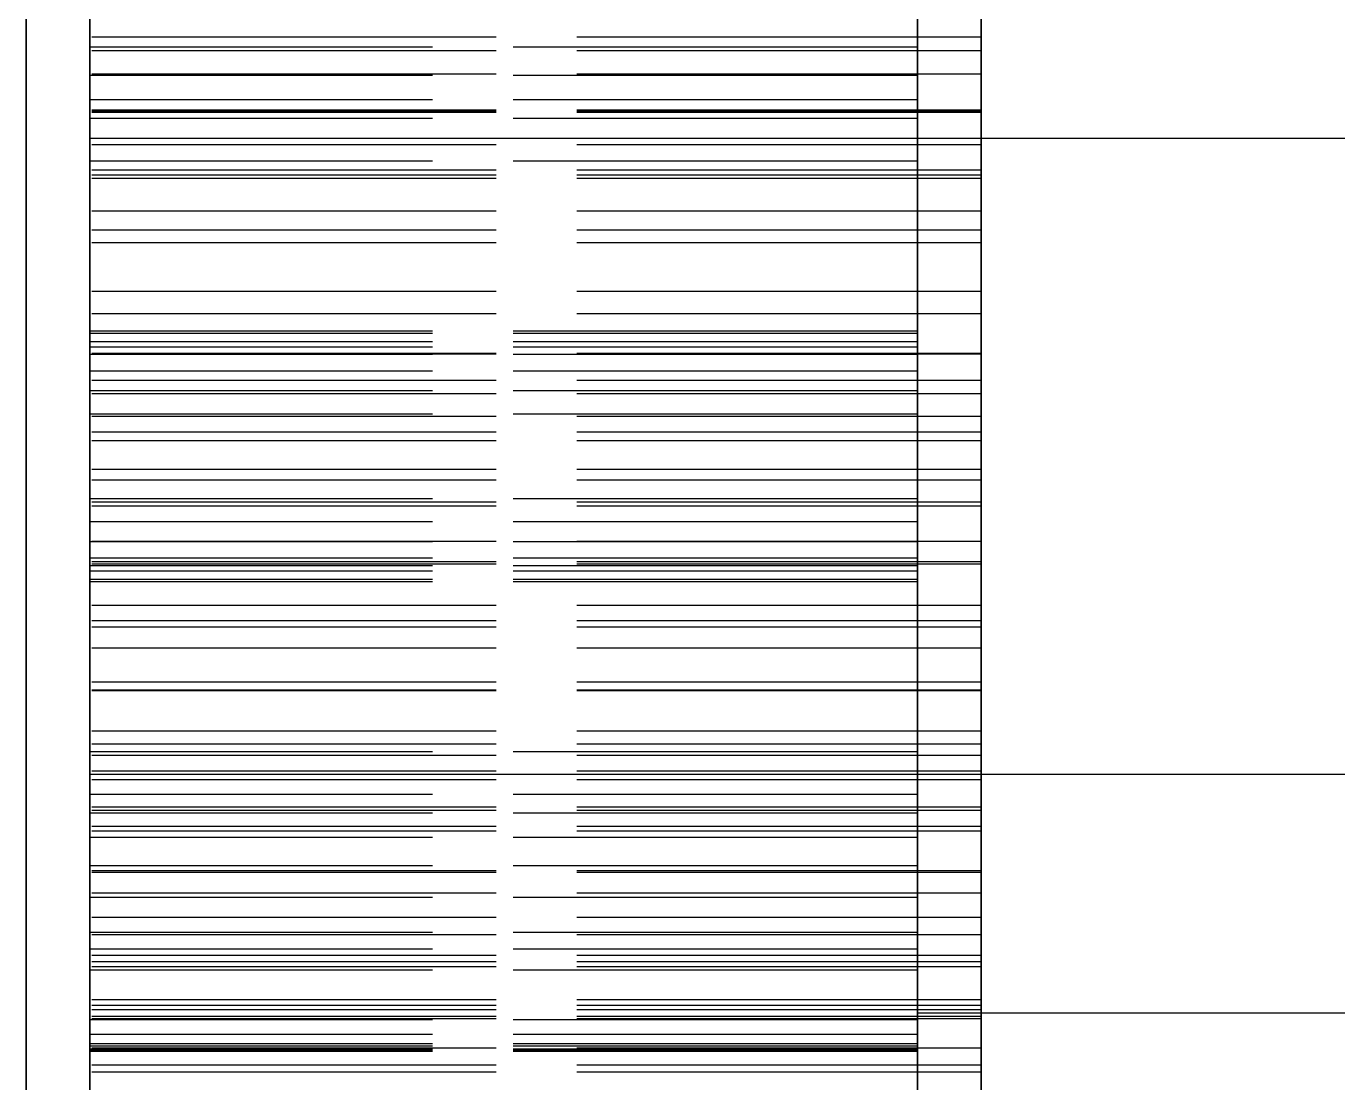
# Model space of a CAD drawing. Header units: millimetres. Extents: x -13 to 276, y -50 to 157.
# Drawn here: x 135.875 to 139.995, y -5.324 to -2.002 of the extents above; entities that cross this region are included whole.
import ezdxf

# ---------------------------------------------------------------- set-up
doc = ezdxf.new("R2010")
doc.units = ezdxf.units.MM
doc.linetypes.add('DASHED', pattern=[1.524, 1.27, -0.254])
doc.layers.add('HIDDEN', color=8, linetype='DASHED')
doc.layers.add('VISIBLE', color=7, linetype='CONTINUOUS')

msp = doc.modelspace()

# ---------------------------------------------------------------- linework, layer by layer
at = {"layer": 'HIDDEN'}
for points in [[(135.875, 6.91484), (135.875, 6.21643), (135.875, 5.51802), (135.875, 4.8196), (135.875, 4.12119), (135.875, 3.42278), (135.875, 2.72437), (135.875, 2.02595), (135.875, 1.32754), (135.875, 0.62913), (135.875, -0.06929), (135.875, -0.7677), (135.875, -1.46611), (135.875, -2.16452), (135.875, -2.86294), (135.875, -3.56135), (135.875, -4.25976), (135.875, -4.95817), (135.875, -5.65659), (135.875, -6.355)], [(135.875, 6.8831), (135.875, 6.12119), (135.875, 5.35929), (135.875, 4.59738), (135.875, 3.83548), (135.875, 3.07357), (135.875, 2.31167), (135.875, 1.54976), (135.875, 0.78786), (135.875, 0.02595), (135.875, -0.73595), (135.875, -1.49786), (135.875, -2.25976), (135.875, -3.02167), (135.875, -3.78357), (135.875, -4.54548), (135.875, -5.30738), (135.875, -6.06929), (135.875, -6.83119), (135.875, -7.5931), (135.875, -8.355)], [(135.875, 6.65492), (135.875, 5.87317), (135.875, 5.09143), (135.875, 4.30968), (135.875, 3.52794), (135.875, 2.74619), (135.875, 1.96444), (135.875, 1.1827), (135.875, 0.40095), (135.875, -0.38079), (135.875, -1.16254), (135.875, -1.94429), (135.875, -2.72603), (135.875, -3.50778), (135.875, -4.28952), (135.875, -5.07127), (135.875, -5.85302), (135.875, -6.63476), (135.875, -7.41651), (135.875, -8.19825), (135.875, -8.98)], [(138.875, 6.65492), (138.875, 5.87317), (138.875, 5.09143), (138.875, 4.30968), (138.875, 3.52794), (138.875, 2.74619), (138.875, 1.96444), (138.875, 1.1827), (138.875, 0.40095), (138.875, -0.38079), (138.875, -1.16254), (138.875, -1.94429), (138.875, -2.72603), (138.875, -3.50778), (138.875, -4.28952), (138.875, -5.07127), (138.875, -5.85302), (138.875, -6.63476), (138.875, -7.41651), (138.875, -8.19825), (138.875, -8.98)], [(135.875, -5.68833), (135.875, -5.30738), (135.875, -4.92643), (135.875, -4.54548), (135.875, -4.16452), (135.875, -3.78357), (135.875, -3.40262), (135.875, -3.02167), (135.875, -2.64071), (135.875, -2.25976), (135.875, -1.87881), (135.875, -1.49786), (135.875, -1.1169), (135.875, -0.73595), (135.875, -0.355), (135.875, 0.02595), (135.875, 0.4069), (135.875, 0.78786)], [(135.875, -6.355), (135.875, -6.00579), (135.875, -5.65659), (135.875, -5.30738), (135.875, -4.95817), (135.875, -4.60897), (135.875, -4.25976), (135.875, -3.91056), (135.875, -3.56135), (135.875, -3.21214), (135.875, -2.86294), (135.875, -2.51373), (135.875, -2.16452), (135.875, -1.81532), (135.875, -1.46611), (135.875, -1.1169), (135.875, -0.7677), (135.875, -0.41849), (135.875, -0.06929), (135.875, 0.27992), (135.875, 0.62913)], [(135.875, -1.88808), (135.875, -2.07932)], [(135.875, -2.07932), (135.875, -1.88808)], [(138.875, -1.88808), (138.875, -2.07932)], [(138.875, -2.07932), (138.875, -1.88808)], [(136.075, -2.06832), (136.075, -1.96839)], [(136.075, -1.96839), (136.075, -2.06832)], [(138.675, -2.06832), (138.675, -1.96839)], [(138.675, -1.96839), (138.675, -2.06832)], [(138.675, -3.355), (138.675, -3.32722), (138.675, -3.29944), (138.675, -3.27167), (138.675, -3.24389), (138.675, -3.21611), (138.675, -3.18833), (138.675, -3.16056), (138.675, -3.13278), (138.675, -3.105), (138.675, -3.07722), (138.675, -3.04944), (138.675, -3.02167), (138.675, -2.99389), (138.675, -2.96611), (138.675, -2.93833), (138.675, -2.91056), (138.675, -2.88278), (138.675, -2.855), (138.675, -2.82722), (138.675, -2.79944), (138.675, -2.77167), (138.675, -2.74389), (138.675, -2.71611), (138.675, -2.68833), (138.675, -2.66056), (138.675, -2.63278), (138.675, -2.605), (138.675, -2.57722), (138.675, -2.54944), (138.675, -2.52167), (138.675, -2.49389), (138.675, -2.46611), (138.675, -2.43833), (138.675, -2.41056), (138.675, -2.38278), (138.675, -2.355), (138.675, -2.32722), (138.675, -2.29944), (138.675, -2.27167), (138.675, -2.24389), (138.675, -2.21611), (138.675, -2.18833), (138.675, -2.16056), (138.675, -2.13278), (138.675, -2.105), (138.675, -2.07722), (138.675, -2.04944), (138.675, -2.02167), (138.675, -1.99389)], [(138.675, -1.99389), (138.675, -2.04944), (138.675, -2.105), (138.675, -2.16056), (138.675, -2.21611), (138.675, -2.27167), (138.675, -2.32722), (138.675, -2.38278), (138.675, -2.43833), (138.675, -2.49389), (138.675, -2.54944), (138.675, -2.605), (138.675, -2.66056), (138.675, -2.71611), (138.675, -2.77167), (138.675, -2.82722), (138.675, -2.88278), (138.675, -2.93833), (138.675, -2.99389), (138.675, -3.04944), (138.675, -3.105), (138.675, -3.16056), (138.675, -3.21611), (138.675, -3.27167), (138.675, -3.32722), (138.675, -3.38278), (138.675, -3.43833), (138.675, -3.49389), (138.675, -3.54944), (138.675, -3.605), (138.675, -3.66056), (138.675, -3.71611), (138.675, -3.77167), (138.675, -3.82722), (138.675, -3.88278), (138.675, -3.93833), (138.675, -3.99389), (138.675, -4.04944), (138.675, -4.105), (138.675, -4.16056), (138.675, -4.21611), (138.675, -4.27167), (138.675, -4.32722), (138.675, -4.38278), (138.675, -4.43833), (138.675, -4.49389), (138.675, -4.54944), (138.675, -4.605), (138.675, -4.66056), (138.675, -4.71611), (138.675, -4.77167), (138.675, -4.82722), (138.675, -4.88278), (138.675, -4.93833), (138.675, -4.99389), (138.675, -5.04944), (138.675, -5.105)], [(135.875, -2.15303), (135.875, -2.03635)], [(135.875, -2.03635), (135.875, -2.26896)], [(135.875, -2.26896), (135.875, -2.03635)], [(135.875, -2.03635), (135.875, -2.15303)], [(138.875, -2.03635), (135.875, -2.03635)], [(138.875, -2.03635), (135.875, -2.03635)], [(138.875, -2.15303), (138.875, -2.03635)], [(138.875, -2.03635), (138.875, -2.26896)], [(138.875, -2.26896), (138.875, -2.03635)], [(138.875, -2.03635), (138.875, -2.15303)], [(135.875, -2.07932), (135.875, -2.27357)], [(135.875, -2.27357), (135.875, -2.07932)], [(138.875, -2.07932), (135.875, -2.07932)], [(138.875, -2.07932), (135.875, -2.07932)], [(136.075, -2.15751), (136.075, -2.06832)], [(136.075, -2.06832), (136.075, -2.15751)], [(138.675, -2.06832), (136.075, -2.06832)], [(138.675, -2.06832), (136.075, -2.06832)], [(138.675, -2.15751), (138.675, -2.06832)], [(138.675, -2.06832), (138.675, -2.15751)], [(138.875, -2.07932), (138.875, -2.27357)], [(138.875, -2.27357), (138.875, -2.07932)], [(135.875, -2.26599), (135.875, -2.15303)], [(135.875, -2.15303), (135.875, -2.26599)], [(138.875, -2.15303), (135.875, -2.15303)], [(138.875, -2.15303), (135.875, -2.15303)], [(136.075, -2.23415), (136.075, -2.15751)], [(136.075, -2.15751), (136.075, -2.23415)], [(138.675, -2.15751), (136.075, -2.15751)], [(138.675, -2.15751), (136.075, -2.15751)], [(138.675, -2.23415), (138.675, -2.15751)], [(138.675, -2.15751), (138.675, -2.23415)], [(138.875, -2.26599), (138.875, -2.15303)], [(138.875, -2.15303), (138.875, -2.26599)], [(135.875, -2.37543), (135.875, -2.26599)], [(135.875, -2.26599), (135.875, -2.37543)], [(138.875, -2.26599), (135.875, -2.26599)], [(138.875, -2.26599), (135.875, -2.26599)], [(136.075, -2.29286), (136.075, -2.23415)], [(136.075, -2.23415), (136.075, -2.29286)], [(138.675, -2.23415), (136.075, -2.23415)], [(138.675, -2.23415), (136.075, -2.23415)], [(138.675, -2.29286), (138.675, -2.23415)], [(138.675, -2.23415), (138.675, -2.29286)], [(138.875, -2.37543), (138.875, -2.26599)], [(138.875, -2.26599), (138.875, -2.37543)], [(135.875, -2.26896), (135.875, -2.4547)], [(135.875, -2.4547), (135.875, -2.26896)], [(138.875, -2.26896), (135.875, -2.26896)], [(138.875, -2.26896), (135.875, -2.26896)], [(135.875, -2.27357), (135.875, -2.47069)], [(135.875, -2.47069), (135.875, -2.27357)], [(138.875, -2.27357), (135.875, -2.27357)], [(138.875, -2.27357), (135.875, -2.27357)], [(136.075, -2.42654), (136.075, -2.29286)], [(136.075, -2.29286), (136.075, -2.42654)], [(138.675, -2.29286), (136.075, -2.29286)], [(138.675, -2.29286), (136.075, -2.29286)], [(138.675, -2.42654), (138.675, -2.29286)], [(138.675, -2.29286), (138.675, -2.42654)], [(138.875, -2.26896), (138.875, -2.4547)], [(138.875, -2.4547), (138.875, -2.26896)], [(138.875, -2.27357), (138.875, -2.47069)], [(138.875, -2.47069), (138.875, -2.27357)], [(135.875, -2.48148), (135.875, -2.37543)], [(135.875, -2.37543), (135.875, -2.48148)], [(138.875, -2.37543), (135.875, -2.37543)], [(138.875, -2.37543), (135.875, -2.37543)], [(136.075, -3.355), (136.075, -3.33913), (136.075, -3.32325), (136.075, -3.30738), (136.075, -3.29151), (136.075, -3.27563), (136.075, -3.25976), (136.075, -3.24389), (136.075, -3.22802), (136.075, -3.21214), (136.075, -3.19627), (136.075, -3.1804), (136.075, -3.16452), (136.075, -3.14865), (136.075, -3.13278), (136.075, -3.1169), (136.075, -3.10103), (136.075, -3.08516), (136.075, -3.06929), (136.075, -3.05341), (136.075, -3.03754), (136.075, -3.02167), (136.075, -3.00579), (136.075, -2.98992), (136.075, -2.97405), (136.075, -2.95817), (136.075, -2.9423), (136.075, -2.92643), (136.075, -2.91056), (136.075, -2.89468), (136.075, -2.87881), (136.075, -2.86294), (136.075, -2.84706), (136.075, -2.83119), (136.075, -2.81532), (136.075, -2.79944), (136.075, -2.78357), (136.075, -2.7677), (136.075, -2.75183), (136.075, -2.73595), (136.075, -2.72008), (136.075, -2.70421), (136.075, -2.68833), (136.075, -2.67246), (136.075, -2.65659), (136.075, -2.64071), (136.075, -2.62484), (136.075, -2.60897), (136.075, -2.5931), (136.075, -2.57722), (136.075, -2.56135), (136.075, -2.54548), (136.075, -2.5296), (136.075, -2.51373), (136.075, -2.49786), (136.075, -2.48198), (136.075, -2.46611), (136.075, -2.45024), (136.075, -2.43437), (136.075, -2.41849), (136.075, -2.40262), (136.075, -2.38675), (136.075, -2.37087), (136.075, -2.355)], [(136.075, -2.355), (136.075, -2.38675), (136.075, -2.41849), (136.075, -2.45024), (136.075, -2.48198), (136.075, -2.51373), (136.075, -2.54548), (136.075, -2.57722), (136.075, -2.60897), (136.075, -2.64071), (136.075, -2.67246), (136.075, -2.70421), (136.075, -2.73595), (136.075, -2.7677), (136.075, -2.79944), (136.075, -2.83119), (136.075, -2.86294), (136.075, -2.89468), (136.075, -2.92643), (136.075, -2.95817), (136.075, -2.98992), (136.075, -3.02167), (136.075, -3.05341), (136.075, -3.08516), (136.075, -3.1169), (136.075, -3.14865), (136.075, -3.1804), (136.075, -3.21214), (136.075, -3.24389), (136.075, -3.27563), (136.075, -3.30738), (136.075, -3.33913), (136.075, -3.37087), (136.075, -3.40262), (136.075, -3.43437), (136.075, -3.46611), (136.075, -3.49786), (136.075, -3.5296), (136.075, -3.56135), (136.075, -3.5931), (136.075, -3.62484), (136.075, -3.65659), (136.075, -3.68833), (136.075, -3.72008), (136.075, -3.75183), (136.075, -3.78357), (136.075, -3.81532), (136.075, -3.84706), (136.075, -3.87881), (136.075, -3.91056), (136.075, -3.9423), (136.075, -3.97405), (136.075, -4.00579), (136.075, -4.03754), (136.075, -4.06929), (136.075, -4.10103), (136.075, -4.13278), (136.075, -4.16452), (136.075, -4.19627), (136.075, -4.22802), (136.075, -4.25976), (136.075, -4.29151), (136.075, -4.32325), (136.075, -4.355)], [(136.075, -3.355), (136.075, -3.33913), (136.075, -3.32325), (136.075, -3.30738), (136.075, -3.29151), (136.075, -3.27563), (136.075, -3.25976), (136.075, -3.24389), (136.075, -3.22802), (136.075, -3.21214), (136.075, -3.19627), (136.075, -3.1804), (136.075, -3.16452), (136.075, -3.14865), (136.075, -3.13278), (136.075, -3.1169), (136.075, -3.10103), (136.075, -3.08516), (136.075, -3.06929), (136.075, -3.05341), (136.075, -3.03754), (136.075, -3.02167), (136.075, -3.00579), (136.075, -2.98992), (136.075, -2.97405), (136.075, -2.95817), (136.075, -2.9423), (136.075, -2.92643), (136.075, -2.91056), (136.075, -2.89468), (136.075, -2.87881), (136.075, -2.86294), (136.075, -2.84706), (136.075, -2.83119), (136.075, -2.81532), (136.075, -2.79944), (136.075, -2.78357), (136.075, -2.7677), (136.075, -2.75183), (136.075, -2.73595), (136.075, -2.72008), (136.075, -2.70421), (136.075, -2.68833), (136.075, -2.67246), (136.075, -2.65659), (136.075, -2.64071), (136.075, -2.62484), (136.075, -2.60897), (136.075, -2.5931), (136.075, -2.57722), (136.075, -2.56135), (136.075, -2.54548), (136.075, -2.5296), (136.075, -2.51373), (136.075, -2.49786), (136.075, -2.48198), (136.075, -2.46611), (136.075, -2.45024), (136.075, -2.43437), (136.075, -2.41849), (136.075, -2.40262), (136.075, -2.38675), (136.075, -2.37087), (136.075, -2.355)], [(136.075, -2.355), (136.075, -2.38675), (136.075, -2.41849), (136.075, -2.45024), (136.075, -2.48198), (136.075, -2.51373), (136.075, -2.54548), (136.075, -2.57722), (136.075, -2.60897), (136.075, -2.64071), (136.075, -2.67246), (136.075, -2.70421), (136.075, -2.73595), (136.075, -2.7677), (136.075, -2.79944), (136.075, -2.83119), (136.075, -2.86294), (136.075, -2.89468), (136.075, -2.92643), (136.075, -2.95817), (136.075, -2.98992), (136.075, -3.02167), (136.075, -3.05341), (136.075, -3.08516), (136.075, -3.1169), (136.075, -3.14865), (136.075, -3.1804), (136.075, -3.21214), (136.075, -3.24389), (136.075, -3.27563), (136.075, -3.30738), (136.075, -3.33913), (136.075, -3.37087), (136.075, -3.40262), (136.075, -3.43437), (136.075, -3.46611), (136.075, -3.49786), (136.075, -3.5296), (136.075, -3.56135), (136.075, -3.5931), (136.075, -3.62484), (136.075, -3.65659), (136.075, -3.68833), (136.075, -3.72008), (136.075, -3.75183), (136.075, -3.78357), (136.075, -3.81532), (136.075, -3.84706), (136.075, -3.87881), (136.075, -3.91056), (136.075, -3.9423), (136.075, -3.97405), (136.075, -4.00579), (136.075, -4.03754), (136.075, -4.06929), (136.075, -4.10103), (136.075, -4.13278), (136.075, -4.16452), (136.075, -4.19627), (136.075, -4.22802), (136.075, -4.25976), (136.075, -4.29151), (136.075, -4.32325), (136.075, -4.355)], [(140.275, -2.355), (136.075, -2.355)], [(142.575, -2.355), (136.075, -2.355)], [(138.875, -2.48148), (138.875, -2.37543)], [(138.875, -2.37543), (138.875, -2.48148)], [(136.075, -3.01094), (136.075, -2.42654)], [(136.075, -2.42654), (136.075, -3.01094)], [(138.675, -2.42654), (136.075, -2.42654)], [(138.675, -2.42654), (136.075, -2.42654)], [(138.675, -3.01094), (138.675, -2.42654)], [(138.675, -2.42654), (138.675, -3.01094)], [(135.875, -2.4547), (135.875, -2.64378)], [(135.875, -2.64378), (135.875, -2.4547)], [(138.875, -2.4547), (135.875, -2.4547)], [(138.875, -2.4547), (135.875, -2.4547)], [(135.875, -2.47069), (135.875, -2.68378)], [(135.875, -2.68378), (135.875, -2.47069)], [(138.875, -2.47069), (135.875, -2.47069)], [(138.875, -2.47069), (135.875, -2.47069)], [(138.875, -2.4547), (138.875, -2.64378)], [(138.875, -2.64378), (138.875, -2.4547)], [(138.875, -2.47069), (138.875, -2.68378)], [(138.875, -2.68378), (138.875, -2.47069)], [(135.875, -2.58424), (135.875, -2.48148)], [(135.875, -2.48148), (135.875, -2.58424)], [(138.875, -2.48148), (135.875, -2.48148)], [(138.875, -2.48148), (135.875, -2.48148)], [(138.875, -2.58424), (138.875, -2.48148)], [(138.875, -2.48148), (138.875, -2.58424)], [(135.875, -2.68378), (135.875, -2.58424)], [(135.875, -2.58424), (135.875, -2.68378)], [(138.875, -2.58424), (135.875, -2.58424)], [(138.875, -2.58424), (135.875, -2.58424)], [(138.875, -2.68378), (138.875, -2.58424)], [(138.875, -2.58424), (138.875, -2.68378)], [(135.875, -2.64378), (135.875, -2.83596)], [(135.875, -2.83596), (135.875, -2.64378)], [(138.875, -2.64378), (135.875, -2.64378)], [(138.875, -2.64378), (135.875, -2.64378)], [(138.875, -2.64378), (138.875, -2.83596)], [(138.875, -2.83596), (138.875, -2.64378)], [(138.875, -2.68378), (135.875, -2.68378)], [(138.875, -2.68378), (135.875, -2.68378)], [(135.875, -2.83596), (135.875, -3.03102)], [(135.875, -3.03102), (135.875, -2.83596)], [(138.875, -2.83596), (135.875, -2.83596)], [(138.875, -2.83596), (135.875, -2.83596)], [(138.875, -2.83596), (138.875, -3.03102)], [(138.875, -3.03102), (138.875, -2.83596)], [(135.875, -3.03382), (135.875, -2.90645)], [(135.875, -2.90645), (135.875, -3.11616)], [(135.875, -3.11616), (135.875, -2.90645)], [(135.875, -2.90645), (135.875, -3.03382)], [(138.875, -2.90645), (135.875, -2.90645)], [(138.875, -2.90645), (135.875, -2.90645)], [(138.875, -3.03382), (138.875, -2.90645)], [(138.875, -2.90645), (138.875, -3.11616)], [(138.875, -3.11616), (138.875, -2.90645)], [(138.875, -2.90645), (138.875, -3.03382)], [(136.075, -2.9687), (136.075, -2.9614)], [(136.075, -2.9614), (136.075, -3.01094)], [(136.075, -2.9614), (136.075, -2.9687)], [(136.075, -3.01094), (136.075, -2.9614)], [(138.675, -2.9614), (136.075, -2.9614)], [(138.675, -2.9614), (136.075, -2.9614)], [(138.675, -2.9687), (138.675, -2.9614)], [(138.675, -2.9614), (138.675, -3.01094)], [(138.675, -2.9614), (138.675, -2.9687)], [(138.675, -3.01094), (138.675, -2.9614)], [(136.075, -2.99498), (136.075, -2.9687)], [(136.075, -2.9687), (136.075, -2.99498)], [(138.675, -2.9687), (136.075, -2.9687)], [(138.675, -2.9687), (136.075, -2.9687)], [(136.075, -3.03481), (136.075, -2.99498)], [(136.075, -2.99498), (136.075, -3.03481)], [(138.675, -2.99498), (136.075, -2.99498)], [(138.675, -2.99498), (136.075, -2.99498)], [(138.675, -2.99498), (138.675, -2.9687)], [(138.675, -2.9687), (138.675, -2.99498)], [(138.675, -3.03481), (138.675, -2.99498)], [(138.675, -2.99498), (138.675, -3.03481)], [(135.875, -3.03102), (135.875, -3.22881)], [(135.875, -3.22881), (135.875, -3.03102)], [(138.875, -3.03102), (135.875, -3.03102)], [(138.875, -3.03102), (135.875, -3.03102)], [(135.875, -3.15782), (135.875, -3.03382)], [(135.875, -3.03382), (135.875, -3.15782)], [(138.875, -3.03382), (135.875, -3.03382)], [(138.875, -3.03382), (135.875, -3.03382)], [(138.675, -3.01094), (136.075, -3.01094)], [(138.675, -3.01094), (136.075, -3.01094)], [(136.075, -3.08648), (136.075, -3.03481)], [(136.075, -3.03481), (136.075, -3.08648)], [(138.675, -3.03481), (136.075, -3.03481)], [(138.675, -3.03481), (136.075, -3.03481)], [(138.675, -3.08648), (138.675, -3.03481)], [(138.675, -3.03481), (138.675, -3.08648)], [(138.875, -3.03102), (138.875, -3.22881)], [(138.875, -3.22881), (138.875, -3.03102)], [(138.875, -3.15782), (138.875, -3.03382)], [(138.875, -3.03382), (138.875, -3.15782)], [(136.075, -3.1491), (136.075, -3.08648)], [(136.075, -3.08648), (136.075, -3.1491)], [(138.675, -3.08648), (136.075, -3.08648)], [(138.675, -3.08648), (136.075, -3.08648)], [(138.675, -3.1491), (138.675, -3.08648)], [(138.675, -3.08648), (138.675, -3.1491)], [(135.875, -3.11616), (135.875, -3.3058)], [(135.875, -3.3058), (135.875, -3.11616)], [(138.875, -3.11616), (135.875, -3.11616)], [(138.875, -3.11616), (135.875, -3.11616)], [(138.875, -3.11616), (138.875, -3.3058)], [(138.875, -3.3058), (138.875, -3.11616)], [(135.875, -3.27861), (135.875, -3.15782)], [(135.875, -3.15782), (135.875, -3.27861)], [(138.875, -3.15782), (135.875, -3.15782)], [(138.875, -3.15782), (135.875, -3.15782)], [(136.075, -3.2221), (136.075, -3.1491)], [(136.075, -3.1491), (136.075, -3.2221)], [(138.675, -3.1491), (136.075, -3.1491)], [(138.675, -3.1491), (136.075, -3.1491)], [(138.675, -3.2221), (138.675, -3.1491)], [(138.675, -3.1491), (138.675, -3.2221)], [(138.875, -3.27861), (138.875, -3.15782)], [(138.875, -3.15782), (138.875, -3.27861)], [(135.875, -3.22881), (135.875, -3.42918)], [(135.875, -3.42918), (135.875, -3.22881)], [(138.875, -3.22881), (135.875, -3.22881)], [(138.875, -3.22881), (135.875, -3.22881)], [(136.075, -3.4879), (136.075, -3.2221)], [(136.075, -3.2221), (136.075, -3.4879)], [(138.675, -3.2221), (136.075, -3.2221)], [(138.675, -3.2221), (136.075, -3.2221)], [(138.675, -3.4879), (138.675, -3.2221)], [(138.675, -3.2221), (138.675, -3.4879)], [(138.875, -3.22881), (138.875, -3.42918)], [(138.875, -3.42918), (138.875, -3.22881)], [(135.875, -3.3963), (135.875, -3.27861)], [(135.875, -3.27861), (135.875, -3.3963)], [(138.875, -3.27861), (135.875, -3.27861)], [(138.875, -3.27861), (135.875, -3.27861)], [(138.875, -3.3963), (138.875, -3.27861)], [(138.875, -3.27861), (138.875, -3.3963)], [(135.875, -3.3058), (135.875, -3.49842)], [(135.875, -3.49842), (135.875, -3.3058)], [(138.875, -3.3058), (135.875, -3.3058)], [(138.875, -3.3058), (135.875, -3.3058)], [(138.875, -3.3058), (138.875, -3.49842)], [(138.875, -3.49842), (138.875, -3.3058)], [(136.075, -4.355), (136.075, -4.33913), (136.075, -4.32325), (136.075, -4.30738), (136.075, -4.29151), (136.075, -4.27563), (136.075, -4.25976), (136.075, -4.24389), (136.075, -4.22802), (136.075, -4.21214), (136.075, -4.19627), (136.075, -4.1804), (136.075, -4.16452), (136.075, -4.14865), (136.075, -4.13278), (136.075, -4.1169), (136.075, -4.10103), (136.075, -4.08516), (136.075, -4.06929), (136.075, -4.05341), (136.075, -4.03754), (136.075, -4.02167), (136.075, -4.00579), (136.075, -3.98992), (136.075, -3.97405), (136.075, -3.95817), (136.075, -3.9423), (136.075, -3.92643), (136.075, -3.91056), (136.075, -3.89468), (136.075, -3.87881), (136.075, -3.86294), (136.075, -3.84706), (136.075, -3.83119), (136.075, -3.81532), (136.075, -3.79944), (136.075, -3.78357), (136.075, -3.7677), (136.075, -3.75183), (136.075, -3.73595), (136.075, -3.72008), (136.075, -3.70421), (136.075, -3.68833), (136.075, -3.67246), (136.075, -3.65659), (136.075, -3.64071), (136.075, -3.62484), (136.075, -3.60897), (136.075, -3.5931), (136.075, -3.57722), (136.075, -3.56135), (136.075, -3.54548), (136.075, -3.5296), (136.075, -3.51373), (136.075, -3.49786), (136.075, -3.48198), (136.075, -3.46611), (136.075, -3.45024), (136.075, -3.43437), (136.075, -3.41849), (136.075, -3.40262), (136.075, -3.38675), (136.075, -3.37087), (136.075, -3.355)], [(136.075, -4.355), (136.075, -4.33913), (136.075, -4.32325), (136.075, -4.30738), (136.075, -4.29151), (136.075, -4.27563), (136.075, -4.25976), (136.075, -4.24389), (136.075, -4.22802), (136.075, -4.21214), (136.075, -4.19627), (136.075, -4.1804), (136.075, -4.16452), (136.075, -4.14865), (136.075, -4.13278), (136.075, -4.1169), (136.075, -4.10103), (136.075, -4.08516), (136.075, -4.06929), (136.075, -4.05341), (136.075, -4.03754), (136.075, -4.02167), (136.075, -4.00579), (136.075, -3.98992), (136.075, -3.97405), (136.075, -3.95817), (136.075, -3.9423), (136.075, -3.92643), (136.075, -3.91056), (136.075, -3.89468), (136.075, -3.87881), (136.075, -3.86294), (136.075, -3.84706), (136.075, -3.83119), (136.075, -3.81532), (136.075, -3.79944), (136.075, -3.78357), (136.075, -3.7677), (136.075, -3.75183), (136.075, -3.73595), (136.075, -3.72008), (136.075, -3.70421), (136.075, -3.68833), (136.075, -3.67246), (136.075, -3.65659), (136.075, -3.64071), (136.075, -3.62484), (136.075, -3.60897), (136.075, -3.5931), (136.075, -3.57722), (136.075, -3.56135), (136.075, -3.54548), (136.075, -3.5296), (136.075, -3.51373), (136.075, -3.49786), (136.075, -3.48198), (136.075, -3.46611), (136.075, -3.45024), (136.075, -3.43437), (136.075, -3.41849), (136.075, -3.40262), (136.075, -3.38675), (136.075, -3.37087), (136.075, -3.355)], [(138.675, -5.105), (138.675, -5.07722), (138.675, -5.04944), (138.675, -5.02167), (138.675, -4.99389), (138.675, -4.96611), (138.675, -4.93833), (138.675, -4.91056), (138.675, -4.88278), (138.675, -4.855), (138.675, -4.82722), (138.675, -4.79944), (138.675, -4.77167), (138.675, -4.74389), (138.675, -4.71611), (138.675, -4.68833), (138.675, -4.66056), (138.675, -4.63278), (138.675, -4.605), (138.675, -4.57722), (138.675, -4.54944), (138.675, -4.52167), (138.675, -4.49389), (138.675, -4.46611), (138.675, -4.43833), (138.675, -4.41056), (138.675, -4.38278), (138.675, -4.355), (138.675, -4.32722), (138.675, -4.29944), (138.675, -4.27167), (138.675, -4.24389), (138.675, -4.21611), (138.675, -4.18833), (138.675, -4.16056), (138.675, -4.13278), (138.675, -4.105), (138.675, -4.07722), (138.675, -4.04944), (138.675, -4.02167), (138.675, -3.99389), (138.675, -3.96611), (138.675, -3.93833), (138.675, -3.91056), (138.675, -3.88278), (138.675, -3.855), (138.675, -3.82722), (138.675, -3.79944), (138.675, -3.77167), (138.675, -3.74389), (138.675, -3.71611), (138.675, -3.68833), (138.675, -3.66056), (138.675, -3.63278), (138.675, -3.605), (138.675, -3.57722), (138.675, -3.54944), (138.675, -3.52167), (138.675, -3.49389), (138.675, -3.46611), (138.675, -3.43833), (138.675, -3.41056), (138.675, -3.38278), (138.675, -3.355)], [(135.875, -3.51098), (135.875, -3.3963)], [(135.875, -3.3963), (135.875, -3.51098)], [(138.875, -3.3963), (135.875, -3.3963)], [(138.875, -3.3963), (135.875, -3.3963)], [(138.875, -3.51098), (138.875, -3.3963)], [(138.875, -3.3963), (138.875, -3.51098)], [(135.875, -3.42918), (135.875, -3.62273)], [(135.875, -3.62273), (135.875, -3.42918)], [(138.875, -3.42918), (135.875, -3.42918)], [(138.875, -3.42918), (135.875, -3.42918)], [(138.875, -3.42918), (138.875, -3.62273)], [(138.875, -3.62273), (138.875, -3.42918)], [(135.875, -3.49842), (135.875, -3.6938)], [(135.875, -3.6938), (135.875, -3.49842)], [(138.875, -3.49842), (135.875, -3.49842)], [(138.875, -3.49842), (135.875, -3.49842)], [(136.075, -3.5609), (136.075, -3.4879)], [(136.075, -3.4879), (136.075, -3.5609)], [(138.675, -3.4879), (136.075, -3.4879)], [(138.675, -3.4879), (136.075, -3.4879)], [(138.675, -3.5609), (138.675, -3.4879)], [(138.675, -3.4879), (138.675, -3.5609)], [(138.875, -3.49842), (138.875, -3.6938)], [(138.875, -3.6938), (138.875, -3.49842)], [(135.875, -3.62273), (135.875, -3.51098)], [(135.875, -3.51098), (135.875, -3.62273)], [(138.875, -3.51098), (135.875, -3.51098)], [(138.875, -3.51098), (135.875, -3.51098)], [(138.875, -3.62273), (138.875, -3.51098)], [(138.875, -3.51098), (138.875, -3.62273)], [(136.075, -3.62352), (136.075, -3.5609)], [(136.075, -3.5609), (136.075, -3.62352)], [(138.675, -3.5609), (136.075, -3.5609)], [(138.675, -3.5609), (136.075, -3.5609)], [(138.675, -3.62352), (138.675, -3.5609)], [(138.675, -3.5609), (138.675, -3.62352)], [(138.875, -3.62273), (135.875, -3.62273)], [(138.875, -3.62273), (135.875, -3.62273)], [(136.075, -3.67519), (136.075, -3.62352)], [(136.075, -3.62352), (136.075, -3.67519)], [(138.675, -3.62352), (136.075, -3.62352)], [(138.675, -3.62352), (136.075, -3.62352)], [(138.675, -3.67519), (138.675, -3.62352)], [(138.675, -3.62352), (138.675, -3.67519)], [(135.875, -3.82361), (135.875, -3.68617)], [(135.875, -3.68617), (135.875, -3.87195)], [(135.875, -3.87195), (135.875, -3.68617)], [(135.875, -3.68617), (135.875, -3.82361)], [(138.875, -3.68617), (135.875, -3.68617)], [(138.875, -3.68617), (135.875, -3.68617)], [(135.875, -3.6938), (135.875, -3.89174)], [(135.875, -3.89174), (135.875, -3.6938)], [(138.875, -3.6938), (135.875, -3.6938)], [(138.875, -3.6938), (135.875, -3.6938)], [(136.075, -3.71502), (136.075, -3.67519)], [(136.075, -3.67519), (136.075, -3.71502)], [(138.675, -3.67519), (136.075, -3.67519)], [(138.675, -3.67519), (136.075, -3.67519)], [(138.675, -3.69906), (136.075, -3.69906)], [(136.075, -3.69906), (136.075, -3.7486)], [(136.075, -4.28346), (136.075, -3.69906)], [(136.075, -3.69906), (136.075, -4.28346)], [(136.075, -3.7486), (136.075, -3.69906)], [(138.675, -3.69906), (136.075, -3.69906)], [(138.675, -3.71502), (138.675, -3.67519)], [(138.675, -3.67519), (138.675, -3.71502)], [(138.675, -3.69906), (138.675, -3.7486)], [(138.675, -4.28346), (138.675, -3.69906)], [(138.675, -3.69906), (138.675, -4.28346)], [(138.675, -3.7486), (138.675, -3.69906)], [(138.875, -3.82361), (138.875, -3.68617)], [(138.875, -3.68617), (138.875, -3.87195)], [(138.875, -3.87195), (138.875, -3.68617)], [(138.875, -3.68617), (138.875, -3.82361)], [(138.875, -3.6938), (138.875, -3.89174)], [(138.875, -3.89174), (138.875, -3.6938)], [(136.075, -3.7413), (136.075, -3.71502)], [(136.075, -3.71502), (136.075, -3.7413)], [(138.675, -3.71502), (136.075, -3.71502)], [(138.675, -3.71502), (136.075, -3.71502)], [(138.675, -3.7413), (136.075, -3.7413)], [(136.075, -3.7486), (136.075, -3.7413)], [(136.075, -3.7413), (136.075, -3.7486)], [(138.675, -3.7413), (136.075, -3.7413)], [(138.675, -3.7486), (136.075, -3.7486)], [(138.675, -3.7486), (136.075, -3.7486)], [(138.675, -3.7413), (138.675, -3.71502)], [(138.675, -3.71502), (138.675, -3.7413)], [(138.675, -3.7486), (138.675, -3.7413)], [(138.675, -3.7413), (138.675, -3.7486)], [(135.875, -3.95804), (135.875, -3.82361)], [(135.875, -3.82361), (135.875, -3.95804)], [(138.875, -3.82361), (135.875, -3.82361)], [(138.875, -3.82361), (135.875, -3.82361)], [(138.875, -3.95804), (138.875, -3.82361)], [(138.875, -3.82361), (138.875, -3.95804)], [(135.875, -3.87195), (135.875, -4.06456)], [(135.875, -4.06456), (135.875, -3.87195)], [(138.875, -3.87195), (135.875, -3.87195)], [(138.875, -3.87195), (135.875, -3.87195)], [(138.875, -3.87195), (138.875, -4.06456)], [(138.875, -4.06456), (138.875, -3.87195)], [(135.875, -3.89174), (135.875, -4.0921)], [(135.875, -4.0921), (135.875, -3.89174)], [(138.875, -3.89174), (135.875, -3.89174)], [(138.875, -3.89174), (135.875, -3.89174)], [(138.875, -3.89174), (138.875, -4.0921)], [(138.875, -4.0921), (138.875, -3.89174)], [(135.875, -4.08959), (135.875, -3.95804)], [(135.875, -3.95804), (135.875, -4.08959)], [(138.875, -3.95804), (135.875, -3.95804)], [(138.875, -3.95804), (135.875, -3.95804)], [(138.875, -4.08959), (138.875, -3.95804)], [(138.875, -3.95804), (138.875, -4.08959)], [(135.875, -4.06456), (135.875, -4.25979)], [(135.875, -4.25979), (135.875, -4.06456)], [(138.875, -4.06456), (135.875, -4.06456)], [(138.875, -4.06456), (135.875, -4.06456)], [(138.875, -4.06456), (138.875, -4.25979)], [(138.875, -4.25979), (138.875, -4.06456)], [(135.875, -4.21835), (135.875, -4.08959)], [(135.875, -4.08959), (135.875, -4.21835)], [(138.875, -4.08959), (135.875, -4.08959)], [(138.875, -4.08959), (135.875, -4.08959)], [(135.875, -4.0921), (135.875, -4.29475)], [(135.875, -4.29475), (135.875, -4.0921)], [(138.875, -4.0921), (135.875, -4.0921)], [(138.875, -4.0921), (135.875, -4.0921)], [(138.875, -4.21835), (138.875, -4.08959)], [(138.875, -4.08959), (138.875, -4.21835)], [(138.875, -4.0921), (138.875, -4.29475)], [(138.875, -4.29475), (138.875, -4.0921)], [(135.875, -4.34441), (135.875, -4.21835)], [(135.875, -4.21835), (135.875, -4.34441)], [(138.875, -4.21835), (135.875, -4.21835)], [(138.875, -4.21835), (135.875, -4.21835)], [(138.875, -4.34441), (138.875, -4.21835)], [(138.875, -4.21835), (138.875, -4.34441)], [(135.875, -4.25979), (135.875, -4.45742)], [(135.875, -4.45742), (135.875, -4.25979)], [(138.875, -4.25979), (135.875, -4.25979)], [(138.875, -4.25979), (135.875, -4.25979)], [(138.675, -4.28346), (136.075, -4.28346)], [(136.075, -4.41714), (136.075, -4.28346)], [(136.075, -4.28346), (136.075, -4.41714)], [(138.675, -4.28346), (136.075, -4.28346)], [(138.675, -4.41714), (138.675, -4.28346)], [(138.675, -4.28346), (138.675, -4.41714)], [(138.875, -4.25979), (138.875, -4.45742)], [(138.875, -4.45742), (138.875, -4.25979)], [(135.875, -4.29475), (135.875, -4.46781)], [(135.875, -4.46781), (135.875, -4.29475)], [(138.875, -4.29475), (135.875, -4.29475)], [(138.875, -4.29475), (135.875, -4.29475)], [(138.875, -4.29475), (138.875, -4.46781)], [(138.875, -4.46781), (138.875, -4.29475)], [(135.875, -4.46781), (135.875, -4.34441)], [(135.875, -4.34441), (135.875, -4.46781)], [(138.875, -4.34441), (135.875, -4.34441)], [(138.875, -4.34441), (135.875, -4.34441)], [(140.275, -4.355), (136.075, -4.355)], [(142.575, -4.355), (136.075, -4.355)], [(138.875, -4.46781), (138.875, -4.34441)], [(138.875, -4.34441), (138.875, -4.46781)], [(135.875, -4.51856), (135.875, -4.37171)], [(135.875, -4.37171), (135.875, -4.53267)], [(135.875, -4.53267), (135.875, -4.37171)], [(135.875, -4.37171), (135.875, -4.51856)], [(138.875, -4.37171), (135.875, -4.37171)], [(138.875, -4.37171), (135.875, -4.37171)], [(138.875, -4.51856), (138.875, -4.37171)], [(138.875, -4.37171), (138.875, -4.53267)], [(138.875, -4.53267), (138.875, -4.37171)], [(138.875, -4.37171), (138.875, -4.51856)], [(136.075, -4.47585), (136.075, -4.41714)], [(136.075, -4.41714), (136.075, -4.47585)], [(138.675, -4.41714), (136.075, -4.41714)], [(138.675, -4.41714), (136.075, -4.41714)], [(138.675, -4.47585), (138.675, -4.41714)], [(138.675, -4.41714), (138.675, -4.47585)], [(135.875, -4.45742), (135.875, -4.65728)], [(135.875, -4.65728), (135.875, -4.45742)], [(138.875, -4.45742), (135.875, -4.45742)], [(138.875, -4.45742), (135.875, -4.45742)], [(138.875, -4.46781), (135.875, -4.46781)], [(138.875, -4.46781), (135.875, -4.46781)], [(136.075, -4.55249), (136.075, -4.47585)], [(136.075, -4.47585), (136.075, -4.55249)], [(138.675, -4.47585), (136.075, -4.47585)], [(138.675, -4.47585), (136.075, -4.47585)], [(138.675, -4.55249), (138.675, -4.47585)], [(138.675, -4.47585), (138.675, -4.55249)], [(138.875, -4.45742), (138.875, -4.65728)], [(138.875, -4.65728), (138.875, -4.45742)], [(135.875, -4.66276), (135.875, -4.51856)], [(135.875, -4.51856), (135.875, -4.66276)], [(138.875, -4.51856), (135.875, -4.51856)], [(138.875, -4.51856), (135.875, -4.51856)], [(138.875, -4.66276), (138.875, -4.51856)], [(138.875, -4.51856), (138.875, -4.66276)], [(135.875, -4.53267), (135.875, -4.72731)], [(135.875, -4.72731), (135.875, -4.53267)], [(138.875, -4.53267), (135.875, -4.53267)], [(138.875, -4.53267), (135.875, -4.53267)], [(136.075, -4.64168), (136.075, -4.55249)], [(136.075, -4.55249), (136.075, -4.64168)], [(138.675, -4.55249), (136.075, -4.55249)], [(138.675, -4.55249), (136.075, -4.55249)], [(138.675, -4.64168), (138.675, -4.55249)], [(138.675, -4.55249), (138.675, -4.64168)], [(138.875, -4.53267), (138.875, -4.72731)], [(138.875, -4.72731), (138.875, -4.53267)], [(136.075, -4.74161), (136.075, -4.64168)], [(136.075, -4.64168), (136.075, -4.74161)], [(138.675, -4.64168), (136.075, -4.64168)], [(138.675, -4.64168), (136.075, -4.64168)], [(138.675, -4.74161), (138.675, -4.64168)], [(138.675, -4.64168), (138.675, -4.74161)], [(135.875, -4.65728), (135.875, -4.85924)], [(135.875, -4.85924), (135.875, -4.65728)], [(138.875, -4.65728), (135.875, -4.65728)], [(138.875, -4.65728), (135.875, -4.65728)], [(135.875, -4.80442), (135.875, -4.66276)], [(135.875, -4.66276), (135.875, -4.80442)], [(138.875, -4.66276), (135.875, -4.66276)], [(138.875, -4.66276), (135.875, -4.66276)], [(138.875, -4.65728), (138.875, -4.85924)], [(138.875, -4.85924), (138.875, -4.65728)], [(138.875, -4.80442), (138.875, -4.66276)], [(138.875, -4.66276), (138.875, -4.80442)], [(135.875, -4.72731), (135.875, -4.92418)], [(135.875, -4.92418), (135.875, -4.72731)], [(138.875, -4.72731), (135.875, -4.72731)], [(138.875, -4.72731), (135.875, -4.72731)], [(138.875, -4.72731), (138.875, -4.92418)], [(138.875, -4.92418), (138.875, -4.72731)], [(136.075, -4.85123), (136.075, -4.74161)], [(136.075, -4.74161), (136.075, -4.85123)], [(138.675, -4.74161), (136.075, -4.74161)], [(138.675, -4.74161), (136.075, -4.74161)], [(138.675, -4.85123), (138.675, -4.74161)], [(138.675, -4.74161), (138.675, -4.85123)], [(135.875, -4.94363), (135.875, -4.80442)], [(135.875, -4.80442), (135.875, -4.94363)], [(138.875, -4.80442), (135.875, -4.80442)], [(138.875, -4.80442), (135.875, -4.80442)], [(138.875, -4.94363), (138.875, -4.80442)], [(138.875, -4.80442), (138.875, -4.94363)], [(135.875, -4.85924), (135.875, -5.06317)], [(135.875, -5.06317), (135.875, -4.85924)], [(138.875, -4.85924), (135.875, -4.85924)], [(138.875, -4.85924), (135.875, -4.85924)], [(136.075, -4.96984), (136.075, -4.85123)], [(136.075, -4.85123), (136.075, -4.96984)], [(138.675, -4.85123), (136.075, -4.85123)], [(138.675, -4.85123), (136.075, -4.85123)], [(138.675, -4.96984), (138.675, -4.85123)], [(138.675, -4.85123), (138.675, -4.96984)], [(138.875, -4.85924), (138.875, -5.06317)], [(138.875, -5.06317), (138.875, -4.85924)], [(135.875, -4.92418), (135.875, -5.1231)], [(135.875, -5.1231), (135.875, -4.92418)], [(138.875, -4.92418), (135.875, -4.92418)], [(138.875, -4.92418), (135.875, -4.92418)], [(135.875, -5.08044), (135.875, -4.94363)], [(135.875, -4.94363), (135.875, -5.08044)], [(138.875, -4.94363), (135.875, -4.94363)], [(138.875, -4.94363), (135.875, -4.94363)], [(136.075, -4.90344), (136.075, -5.12637)], [(136.075, -5.37209), (136.075, -4.90344)], [(136.075, -4.90344), (136.075, -5.37209)], [(136.075, -5.12637), (136.075, -4.90344)], [(138.675, -4.90344), (136.075, -4.90344)], [(138.675, -4.90344), (136.075, -4.90344)], [(138.675, -4.90344), (138.675, -5.12637)], [(138.675, -5.37209), (138.675, -4.90344)], [(138.675, -4.90344), (138.675, -5.37209)], [(138.675, -5.12637), (138.675, -4.90344)], [(138.875, -4.92418), (138.875, -5.1231)], [(138.875, -5.1231), (138.875, -4.92418)], [(138.875, -5.08044), (138.875, -4.94363)], [(138.875, -4.94363), (138.875, -5.08044)], [(135.875, -5.11527), (135.875, -4.95973)], [(135.875, -4.95973), (135.875, -5.09508)], [(135.875, -5.09508), (135.875, -4.95973)], [(135.875, -4.95973), (135.875, -5.11527)], [(138.875, -4.95973), (135.875, -4.95973)], [(138.875, -4.95973), (135.875, -4.95973)], [(136.075, -5.20931), (136.075, -4.96984)], [(136.075, -4.96984), (136.075, -5.20931)], [(138.675, -4.96984), (136.075, -4.96984)], [(138.675, -4.96984), (136.075, -4.96984)], [(138.675, -5.20931), (138.675, -4.96984)], [(138.675, -4.96984), (138.675, -5.20931)], [(138.875, -5.11527), (138.875, -4.95973)], [(138.875, -4.95973), (138.875, -5.09508)], [(138.875, -5.09508), (138.875, -4.95973)], [(138.875, -4.95973), (138.875, -5.11527)], [(135.875, -5.06317), (135.875, -5.21489)], [(135.875, -5.21489), (135.875, -5.06317)], [(138.875, -5.06317), (135.875, -5.06317)], [(138.875, -5.06317), (135.875, -5.06317)], [(138.875, -5.06317), (138.875, -5.21489)], [(138.875, -5.21489), (138.875, -5.06317)], [(135.875, -5.21489), (135.875, -5.08044)], [(135.875, -5.08044), (135.875, -5.21489)], [(138.875, -5.08044), (135.875, -5.08044)], [(138.875, -5.08044), (135.875, -5.08044)], [(135.875, -5.09508), (135.875, -5.2908)], [(135.875, -5.2908), (135.875, -5.09508)], [(138.875, -5.09508), (135.875, -5.09508)], [(138.875, -5.09508), (135.875, -5.09508)], [(138.875, -5.105), (138.675, -5.105)], [(138.875, -5.21489), (138.875, -5.08044)], [(138.875, -5.08044), (138.875, -5.21489)], [(138.875, -5.09508), (138.875, -5.2908)], [(138.875, -5.2908), (138.875, -5.09508)], [(135.875, -5.26854), (135.875, -5.11527)], [(135.875, -5.11527), (135.875, -5.26854)], [(138.875, -5.11527), (135.875, -5.11527)], [(138.875, -5.11527), (135.875, -5.11527)], [(135.875, -5.1231), (135.875, -5.32391)], [(135.875, -5.32391), (135.875, -5.1231)], [(138.875, -5.1231), (135.875, -5.1231)], [(138.875, -5.1231), (135.875, -5.1231)], [(136.075, -5.12637), (136.075, -5.17195)], [(136.075, -5.17195), (136.075, -5.12637)], [(138.675, -5.12637), (136.075, -5.12637)], [(138.675, -5.12637), (136.075, -5.12637)], [(138.675, -5.12637), (138.675, -5.17195)], [(138.675, -5.17195), (138.675, -5.12637)], [(138.875, -5.26854), (138.875, -5.11527)], [(138.875, -5.11527), (138.875, -5.26854)], [(138.875, -5.1231), (138.875, -5.32391)], [(138.875, -5.32391), (138.875, -5.1231)], [(136.075, -5.17195), (136.075, -5.20123)], [(136.075, -5.20123), (136.075, -5.17195)], [(138.675, -5.17195), (136.075, -5.17195)], [(138.675, -5.17195), (136.075, -5.17195)], [(138.675, -5.17195), (138.675, -5.20123)], [(138.675, -5.20123), (138.675, -5.17195)], [(138.875, -5.21489), (135.875, -5.21489)], [(138.875, -5.21489), (135.875, -5.21489)], [(136.075, -5.20123), (136.075, -5.21864)], [(136.075, -5.21864), (136.075, -5.20123)], [(138.675, -5.20123), (136.075, -5.20123)], [(138.675, -5.20123), (136.075, -5.20123)], [(136.075, -5.22225), (136.075, -5.20931)], [(136.075, -5.20931), (136.075, -5.22225)], [(138.675, -5.20931), (136.075, -5.20931)], [(138.675, -5.20931), (136.075, -5.20931)], [(136.075, -5.21864), (136.075, -5.22546)], [(136.075, -5.22546), (136.075, -5.21864)], [(138.675, -5.21864), (136.075, -5.21864)], [(138.675, -5.21864), (136.075, -5.21864)], [(136.075, -5.22546), (136.075, -5.22225)], [(136.075, -5.22225), (136.075, -5.22546)], [(138.675, -5.22225), (136.075, -5.22225)], [(138.675, -5.22225), (136.075, -5.22225)], [(138.675, -5.22546), (136.075, -5.22546)], [(138.675, -5.22546), (136.075, -5.22546)], [(138.675, -5.20123), (138.675, -5.21864)], [(138.675, -5.21864), (138.675, -5.20123)], [(138.675, -5.22225), (138.675, -5.20931)], [(138.675, -5.20931), (138.675, -5.22225)], [(138.675, -5.21864), (138.675, -5.22546)], [(138.675, -5.22546), (138.675, -5.21864)], [(138.675, -5.22546), (138.675, -5.22225)], [(138.675, -5.22225), (138.675, -5.22546)], [(135.875, -5.41963), (135.875, -5.26854)], [(135.875, -5.26854), (135.875, -5.41963)], [(138.875, -5.26854), (135.875, -5.26854)], [(138.875, -5.26854), (135.875, -5.26854)], [(138.875, -5.41963), (138.875, -5.26854)], [(138.875, -5.26854), (138.875, -5.41963)], [(135.875, -5.2908), (135.875, -5.48837)], [(135.875, -5.48837), (135.875, -5.2908)], [(138.875, -5.2908), (135.875, -5.2908)], [(138.875, -5.2908), (135.875, -5.2908)], [(138.875, -5.2908), (138.875, -5.48837)], [(138.875, -5.48837), (138.875, -5.2908)]]:
    msp.add_lwpolyline(points, dxfattribs=at)
at = {"layer": 'VISIBLE'}
for points in [[(135.875, -5.46214), (135.875, -5.07127), (135.875, -4.6804), (135.875, -4.28952), (135.875, -3.89865), (135.875, -3.50778), (135.875, -3.1169), (135.875, -2.72603), (135.875, -2.33516), (135.875, -1.94429), (135.875, -1.55341), (135.875, -1.16254), (135.875, -0.77167), (135.875, -0.38079), (135.875, 0.01008), (135.875, 0.40095), (135.875, 0.79183)], [(138.875, -5.46214), (138.875, -5.07127), (138.875, -4.6804), (138.875, -4.28952), (138.875, -3.89865), (138.875, -3.50778), (138.875, -3.1169), (138.875, -2.72603), (138.875, -2.33516), (138.875, -1.94429), (138.875, -1.55341), (138.875, -1.16254), (138.875, -0.77167), (138.875, -0.38079), (138.875, 0.01008), (138.875, 0.40095), (138.875, 0.79183)], [(140.275, -5.105), (138.875, -5.105)]]:
    msp.add_lwpolyline(points, dxfattribs=at)

doc.saveas('drawing.dxf')
